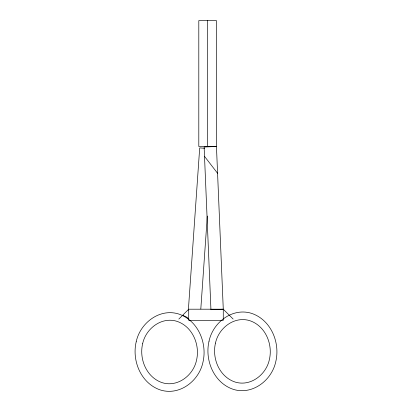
<?xml version="1.0" encoding="UTF-8"?>
<svg xmlns="http://www.w3.org/2000/svg" width="412" height="412" viewBox="0 0 412 412"><rect width="100%" height="100%" fill="white"/><g stroke="black" fill="none" stroke-linecap="round" stroke-linejoin="round"><path stroke-width="0.62" d="M188.361 310.03L199.696 147.903L204.625 148.248M200.809 308.969L207.308 216.053M178.839 319.073L188.284 309.633M223.273 309.201L210.944 309.716L204.125 147.012L216.455 146.497L216.455 20.6L198.805 20.6L198.805 146.497L216.455 146.497L223.273 309.201L223.273 320.309L188.717 320.309L188.717 309.201L223.273 309.201L233.151 319.073M188.217 319.073L188.717 319.073M182.66 315.257L186.847 317.235L188.717 318.867M204.517 156.369L217.577 173.292M207.633 20.6L207.633 146.497M136.197 341.806C131.66 360.953 141.162 383.685 160.634 390.056C179.766 395.942 199.094 380.796 202.962 362.2C207.499 343.052 197.997 320.32 178.525 313.949C159.387 308.063 140.059 323.209 136.197 341.806M142.624 343.768C138.962 359.228 146.636 377.583 162.354 382.727C177.804 387.476 193.408 375.25 196.529 360.232C200.191 344.777 192.522 326.422 176.8 321.278C161.35 316.529 145.745 328.755 142.624 343.768M209.038 341.157C204.501 360.304 214.003 383.036 233.475 389.407C252.613 395.293 271.941 380.147 275.803 361.551C280.34 342.403 270.839 319.671 251.366 313.295C232.234 307.414 212.906 322.555 209.038 341.157M215.471 343.119C211.809 358.579 219.478 376.928 235.201 382.079C250.65 386.827 266.255 374.601 269.376 359.583C273.038 344.128 265.364 325.774 249.646 320.629C234.196 315.875 218.592 328.107 215.471 343.119"/></g></svg>
